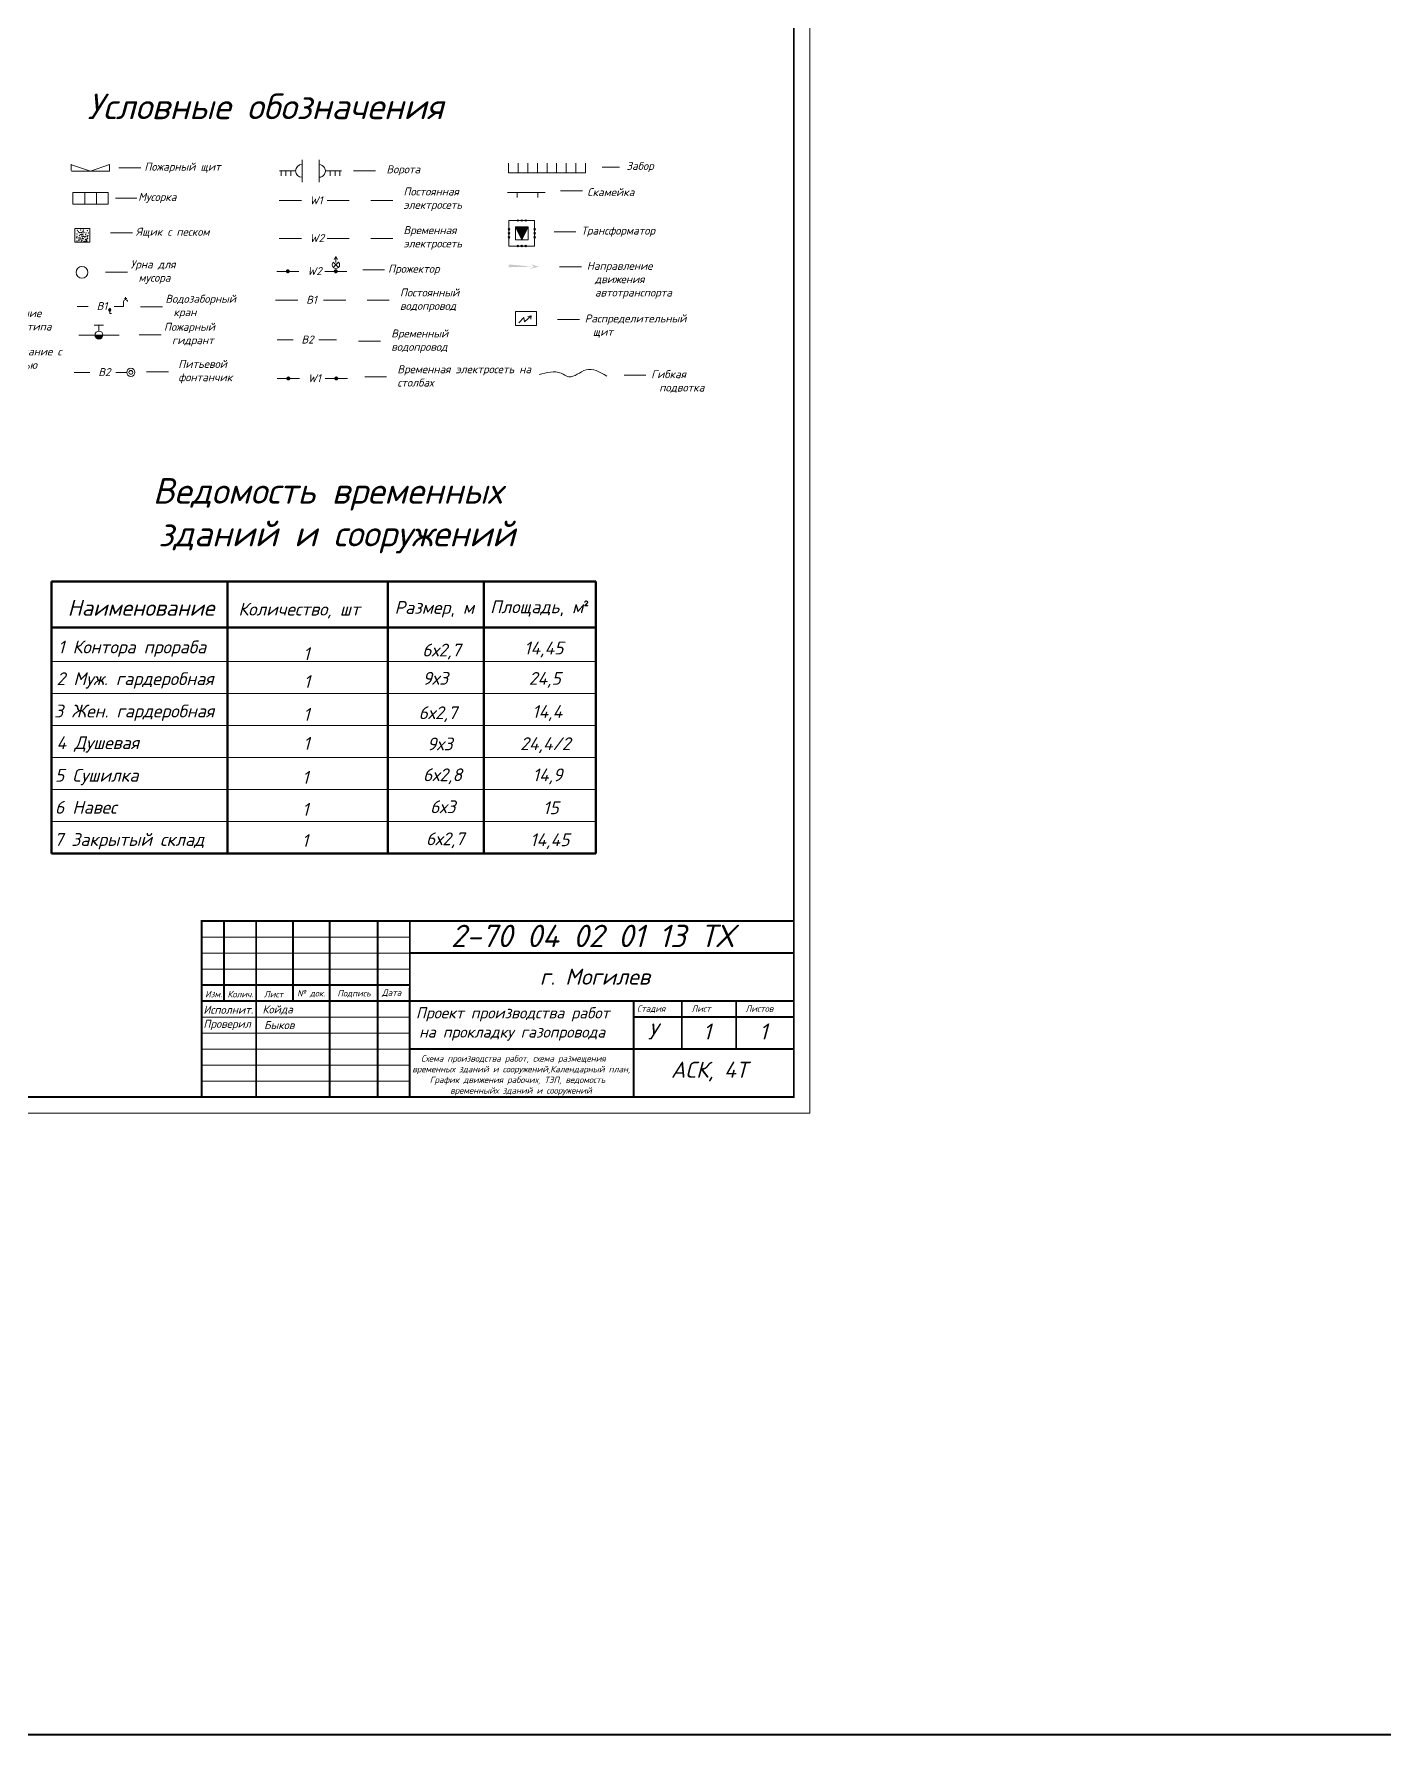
# Model space of a CAD drawing. Header units: millimetres. Extents: x 27137 to 30937, y -4667 to -569.
# Drawn here: x 28926 to 29348, y -4667 to -4136 of the extents above; entities that cross this region are included whole.
import ezdxf

# ---------------------------------------------------------------- set-up
doc = ezdxf.new("R2010")
doc.units = ezdxf.units.MM
doc.header["$LTSCALE"] = 0.4
doc.layers.add('Слой1', color=3, linetype='Continuous')
doc.styles.add('is', font='isocpeui.ttf', dxfattribs={"height": 3.5})
doc.styles.add('Isocpeur', font='isocpeui.ttf', dxfattribs={"height": 2.5})
doc.styles.get("Standard").update_dxf_attribs({"font": 'isocpeui.ttf', "height": 2.5})
doc.styles.add('группа', font='isocpeui.ttf')

msp = doc.modelspace()

# ---------------------------------------------------------------- hatches: boundary and pattern name
at = {"lineweight": 15}
h = msp.add_hatch(dxfattribs=at)
h.set_pattern_fill('ANGLE', color=256)
h.set_pattern_definition([(0, (25339.267, -5679.649), (0, 6.985), [5.08, -1.905]), (90, (25339.267, -5679.649), (-6.985, 4e-16), [5.08, -1.905])])
h.paths.add_polyline_path([(29078.3792, -4195.8393), (29076.3792, -4195.8393), (29078.3792, -4199.8393), (29078.3792, -4197.8393)])
h.paths.add_polyline_path([(29080.3792, -4195.8393), (29078.3792, -4195.8393), (29078.3792, -4197.8393), (29078.3792, -4199.8393)])
h = msp.add_hatch(color=256, dxfattribs=at)
h.dxf.hatch_style = 1
h.paths.add_polyline_path([(29078.3792, -4195.8393), (29076.3792, -4195.8393), (29078.3792, -4199.8393), (29078.3792, -4197.8393)])
h.paths.add_polyline_path([(29080.3792, -4195.8393), (29078.3792, -4195.8393), (29078.3792, -4197.8393), (29078.3792, -4199.8393)])
h = msp.add_hatch(color=256, dxfattribs=at)
h.dxf.hatch_style = 1
h.paths.add_polyline_path([(29004.6486, -4209.7171), (29005.2736, -4209.7171), (29005.8986, -4209.7171, -1)])
h.paths.add_polyline_path([(29005.2736, -4209.0921, -0.41421356), (29005.8986, -4209.7171), (29005.2736, -4209.7171)])
h = msp.add_hatch(color=256, dxfattribs=at)
h.dxf.hatch_style = 1
h.paths.add_polyline_path([(29005.2736, -4209.0921), (29005.2736, -4209.7171), (29004.6486, -4209.7171, -0.41421356)])
h = msp.add_hatch(color=256, dxfattribs=at)
h.dxf.hatch_style = 1
h.paths.add_polyline_path([(29019.628, -4209.7171), (29020.253, -4209.7171), (29020.878, -4209.7171, -1)])
h.paths.add_polyline_path([(29020.253, -4209.0921, -0.41421356), (29020.878, -4209.7171), (29020.253, -4209.7171)])
h = msp.add_hatch(color=256, dxfattribs=at)
h.dxf.hatch_style = 1
h.paths.add_polyline_path([(29020.253, -4209.0921), (29020.253, -4209.7171), (29019.628, -4209.7171, -0.41421356)])
h = msp.add_hatch(color=256, dxfattribs=at)
h.dxf.hatch_style = 1
h.paths.add_polyline_path([(29074.3524, -4207.5809), (29074.2833, -4208.4451), (29080.7182, -4208.3072, -1.41943739), (29080.724, -4208.2901, -0.70450448), (29080.7182, -4208.3072), (29082.0846, -4208.2946)])
h.paths.add_polyline_path([(29076.5677, -4208.3106, -1), (29076.5559, -4208.3256, -1)], flags=16)
h.paths.add_polyline_path([(29077.3943, -4208.1708, -1), (29077.3824, -4208.1859, -1)], flags=16)
h.paths.add_polyline_path([(29078.9599, -4208.2253, -1), (29078.948, -4208.2403, -1)], flags=16)
h.paths.add_polyline_path([(29081.2739, -4207.565), (29082.1017, -4208.3014), (29081.0523, -4208.973), (29083.7624, -4208.2466)])
h.paths.add_polyline_path([(29082.4289, -4208.5163, -1), (29082.4408, -4208.5012, -1)], flags=16)
h.paths.add_polyline_path([(29081.6096, -4207.8166, -1), (29081.6214, -4207.8017, -1)], flags=16)
msp.add_hatch(color=256, dxfattribs=at).paths.add_polyline_path([(28945.0382, -4229.6546), (28946.2754, -4229.6546), (28947.5125, -4229.6546, -1)])
h = msp.add_hatch(color=256, dxfattribs=at)
h.dxf.hatch_style = 1
h.paths.add_polyline_path([(29004.8221, -4243.1965), (29005.4471, -4243.1965), (29006.0721, -4243.1965, -1)])
h.paths.add_polyline_path([(29005.4471, -4242.5715, -0.41421356), (29006.0721, -4243.1965), (29005.4471, -4243.1965)])
h = msp.add_hatch(color=256, dxfattribs=at)
h.dxf.hatch_style = 1
h.paths.add_polyline_path([(29005.4471, -4242.5715), (29005.4471, -4243.1965), (29004.8221, -4243.1965, -0.41421356)])
h = msp.add_hatch(color=256, dxfattribs=at)
h.dxf.hatch_style = 1
h.paths.add_polyline_path([(29019.8015, -4243.1965), (29020.4265, -4243.1965), (29021.0515, -4243.1965, -1)])
h.paths.add_polyline_path([(29020.4265, -4242.5715, -0.41421356), (29021.0515, -4243.1965), (29020.4265, -4243.1965)])
h = msp.add_hatch(color=256, dxfattribs=at)
h.dxf.hatch_style = 1
h.paths.add_polyline_path([(29020.4265, -4242.5715), (29020.4265, -4243.1965), (29019.8015, -4243.1965, -0.41421356)])

# ---------------------------------------------------------------- linework, layer by layer
for p, q in [((28937.6233, -4178.2646), (28937.6233, -4176.2735)), ((28937.7318, -4176.4725), (28943.6544, -4178.4636)), ((28943.6544, -4178.4636), (28949.5771, -4176.3619)), ((28949.5771, -4178.4636), (28949.5771, -4176.3619)), ((28952.5222, -4177.3915), (28959.3738, -4177.3915)), ((29009.713, -4181.8449), (29009.713, -4174.8449)), ((29015.0598, -4174.8449), (29015.0598, -4181.8449)), ((29074.2716, -4178.9231), (29074.2716, -4175.9231)), ((29077.2716, -4178.9231), (29077.2716, -4175.9231)), ((29080.2716, -4178.9231), (29080.2716, -4175.9231)), ((29083.2716, -4178.9231), (29083.2716, -4175.9231)), ((29086.2716, -4178.9231), (29086.2716, -4175.9231)), ((29089.2716, -4178.9231), (29089.2716, -4175.9231)), ((29092.2716, -4178.9231), (29092.2716, -4175.9231)), ((29095.2716, -4178.9231), (29095.2716, -4175.9231)), ((29098.2716, -4178.9231), (29098.2716, -4175.9231)), ((29103.4652, -4177.1525), (29108.8906, -4177.1525)), ((28937.7318, -4178.4636), (28949.5771, -4178.4636)), ((29007.713, -4178.345), (29002.713, -4178.345)), ((29004.713, -4178.345), (29003.213, -4178.345)), ((29003.213, -4178.345), (29003.213, -4179.845)), ((29006.213, -4178.345), (29004.713, -4178.345)), ((29004.713, -4178.345), (29004.713, -4179.845)), ((29007.713, -4178.345), (29006.213, -4178.345)), ((29007.713, -4178.345), (29006.213, -4178.345)), ((29006.213, -4178.345), (29006.213, -4179.845)), ((29017.0598, -4178.3449), (29022.0598, -4178.3449)), ((29017.0598, -4178.3449), (29018.5598, -4178.3449)), ((29018.5598, -4178.3449), (29018.5598, -4179.8449)), ((29018.5598, -4178.3449), (29020.0598, -4178.3449)), ((29018.5598, -4179.8449), (29018.5598, -4179.8449)), ((29020.0598, -4178.3449), (29020.0598, -4179.8449)), ((29020.0598, -4178.3449), (29021.5598, -4178.3449)), ((29021.5598, -4178.3449), (29021.5598, -4179.8449)), ((29025.837, -4178.3449), (29032.6886, -4178.3449)), ((29074.2716, -4178.9231), (29098.2716, -4178.9231)), ((28951.403, -4186.8692), (28958.0819, -4186.8692)), ((29002.5632, -4187.634), (29009.5059, -4187.634)), ((29016.9514, -4186.3977), (29016.9514, -4186.3977)), ((29017.5425, -4187.634), (29024.4853, -4187.634)), ((29020.5425, -4187.634), (29020.5425, -4187.634)), ((29031.2095, -4187.634), (29038.061, -4187.634)), ((29085.7028, -4185.0456), (29073.8715, -4185.0456)), ((29076.9163, -4185.089), (29076.9163, -4186.6976)), ((29083.3539, -4185.089), (29083.3539, -4186.6805)), ((29090.4694, -4184.5432), (29097.3209, -4184.5432)), ((29076.9013, -4193.5893), (29077.4013, -4194.0893)), ((29077.4013, -4193.5893), (29076.9013, -4194.0893)), ((29078.1292, -4193.5893), (29078.6292, -4194.0893)), ((29078.6292, -4193.5893), (29078.1292, -4194.0893)), ((29079.3592, -4193.5893), (29079.8592, -4194.0893)), ((29079.8592, -4193.5893), (29079.3592, -4194.0893)), ((28949.8677, -4197.7321), (28956.7192, -4197.7321)), ((29016.9514, -4198.1976), (29016.9514, -4198.1976)), ((29074.1292, -4196.3593), (29074.6292, -4196.8593)), ((29074.6292, -4196.3593), (29074.1292, -4196.8593)), ((29074.1292, -4196.8593), (29074.1292, -4196.8593)), ((29074.1292, -4197.5893), (29074.6292, -4198.0893)), ((29074.6292, -4197.5893), (29074.1292, -4198.0893)), ((29074.1292, -4198.0893), (29074.1292, -4198.0893)), ((29074.1292, -4198.8193), (29074.6292, -4199.3193)), ((29074.6292, -4198.8193), (29074.1292, -4199.3193)), ((29074.3792, -4193.8393), (29082.3792, -4193.8393)), ((29074.3792, -4201.8393), (29074.3792, -4193.8393)), ((29074.3792, -4197.8393), (29074.3792, -4196.6093)), ((29074.3792, -4197.8393), (29074.3792, -4199.0693)), ((29076.3792, -4199.8393), (29076.3792, -4195.8393)), ((29076.3792, -4195.8393), (29078.3792, -4195.8393)), ((29078.3792, -4199.8393), (29076.3792, -4195.8393)), ((29076.3792, -4195.8393), (29078.3792, -4199.8393)), ((29078.3792, -4195.8393), (29080.3792, -4195.8393)), ((29078.3792, -4199.8393), (29080.3792, -4195.8393)), ((29080.3792, -4195.8393), (29080.3792, -4199.8393)), ((29082.1292, -4196.3593), (29082.6292, -4196.8593)), ((29082.6292, -4196.3593), (29082.1292, -4196.8593)), ((29082.1292, -4196.8593), (29082.1292, -4196.8593)), ((29082.1292, -4197.5893), (29082.6292, -4198.0893)), ((29082.6292, -4197.5893), (29082.1292, -4198.0893)), ((29082.1292, -4198.0893), (29082.1292, -4198.0893)), ((29082.1292, -4198.8193), (29082.6292, -4199.3193)), ((29082.6292, -4198.8193), (29082.1292, -4199.3193)), ((29082.3792, -4193.8393), (29082.3792, -4201.8393)), ((29088.4659, -4197.3639), (29095.3174, -4197.3639)), ((29002.5632, -4199.4339), (29009.5059, -4199.4339)), ((29017.5425, -4199.4339), (29024.4853, -4199.4339)), ((29020.5425, -4199.4339), (29020.5425, -4199.4339)), ((29031.2095, -4199.4339), (29038.061, -4199.4339)), ((29074.1292, -4199.3193), (29074.1292, -4199.3193)), ((29074.3792, -4199.0693), (29074.3792, -4199.0693)), ((29082.3792, -4201.8393), (29074.3792, -4201.8393)), ((29078.3792, -4199.8393), (29076.3792, -4199.8393)), ((29076.9013, -4201.5893), (29077.4013, -4202.0893)), ((29077.4013, -4201.5893), (29076.9013, -4202.0893)), ((29078.1292, -4201.5893), (29078.6292, -4202.0893)), ((29078.6292, -4201.5893), (29078.1292, -4202.0893)), ((29080.3792, -4199.8393), (29078.3792, -4199.8393)), ((29078.3792, -4201.8393), (29079.6092, -4201.8393)), ((29079.3592, -4201.5893), (29079.8592, -4202.0893)), ((29079.8592, -4201.5893), (29079.3592, -4202.0893)), ((29082.1292, -4199.3193), (29082.1292, -4199.3193)), ((29028.6856, -4209.2817), (29035.5371, -4209.2817)), ((29090.2189, -4208.3694), (29097.0704, -4208.3694)), ((28948.342, -4210.0211), (28955.1935, -4210.0211)), ((29001.8273, -4209.7328), (29008.7701, -4209.7328)), ((29016.8067, -4209.7328), (29023.7494, -4209.7328)), ((29001.4656, -4218.7047), (29008.4084, -4218.7047)), ((29016.445, -4218.7047), (29023.3878, -4218.7047)), ((29019.3646, -4218.7047), (29019.3646, -4218.7047)), ((29019.445, -4218.7047), (29019.445, -4218.7047)), ((29030.112, -4218.7047), (29036.9635, -4218.7047)), ((28939.4691, -4220.6752), (28942.9405, -4220.6752)), ((28950.9771, -4220.6752), (28953.9771, -4220.6752)), ((28953.8967, -4220.6752), (28953.8967, -4220.6752)), ((28953.9771, -4220.6752), (28953.9771, -4220.6752)), ((28959.2676, -4220.7796), (28966.1191, -4220.7796)), ((29089.5783, -4224.8231), (29096.4298, -4224.8231)), ((28939.996, -4229.6546), (28952.5548, -4229.6546)), ((28946.281, -4226.5857), (28944.8232, -4226.5857)), ((28946.281, -4228.4168), (28946.281, -4226.5857)), ((28947.7387, -4226.5857), (28946.281, -4226.5857)), ((28958.8059, -4229.5401), (28965.6575, -4229.5401)), ((29001.9933, -4231.1138), (29006.9263, -4231.1138)), ((29014.9629, -4231.1138), (29020.5433, -4231.1138)), ((29016.643, -4231.1138), (29016.643, -4231.1138)), ((29016.7234, -4231.1138), (29016.7234, -4231.1138)), ((29027.3903, -4231.5254), (29034.2418, -4231.5254)), ((28938.5254, -4241.295), (28943.4584, -4241.295)), ((28951.495, -4241.295), (28954.9664, -4241.295)), ((28961.1419, -4241.1439), (28967.9934, -4241.1439)), ((29002.0008, -4243.2121), (29008.9435, -4243.2121)), ((29016.9801, -4243.2121), (29023.9229, -4243.2121)), ((29029.3084, -4242.7002), (29036.1599, -4242.7002)), ((29110.3356, -4242.2275), (29117.1871, -4242.2275)), ((28986.4825, -4306.6683), (28941.4825, -4306.6683)), ((29036.4825, -4306.6683), (28986.4825, -4306.6683)), ((29066.4825, -4306.6683), (29036.4825, -4306.6683)), ((29101.4825, -4306.6683), (29066.4825, -4306.6683)), ((29101.4825, -4306.6683), (29101.4825, -4381.6683)), ((29101.4825, -4306.6683), (29101.4825, -4316.6683)), ((28986.4825, -4316.6683), (28986.4825, -4320.9818)), ((29101.4825, -4316.6683), (29101.4825, -4321.6683)), ((28931.4825, -4331.6683), (28941.4825, -4331.6683)), ((28941.4825, -4331.6683), (29101.4825, -4331.6683)), ((28931.4825, -4341.6683), (29101.4825, -4341.6683)), ((28931.4825, -4351.6683), (29101.4825, -4351.6683)), ((28931.4825, -4361.6683), (29101.4825, -4361.6683)), ((28931.4825, -4371.6683), (29101.4825, -4371.6683)), ((29101.4825, -4371.6683), (29101.4825, -4381.6683)), ((29101.4825, -4381.6683), (28931.4825, -4381.6683)), ((29101.4825, -4381.6683), (29101.4825, -4391.6683)), ((28978.3799, -4412.756), (29043.3799, -4412.756)), ((28978.3799, -4412.756), (28978.3799, -4467.756)), ((28978.3799, -4412.756), (29043.3799, -4412.756)), ((28978.3799, -4412.756), (28978.3799, -4467.756)), ((28985.3799, -4437.756), (28985.3799, -4412.756)), ((28985.3799, -4437.756), (28985.3799, -4412.756)), ((28995.3799, -4467.756), (28995.3799, -4412.756)), ((28995.3799, -4467.756), (28995.3799, -4412.756)), ((29006.8799, -4412.756), (29006.8799, -4437.756)), ((29006.8799, -4437.756), (29006.8799, -4412.756)), ((29006.8799, -4437.756), (29006.8799, -4412.756)), ((29018.3799, -4467.756), (29018.3799, -4412.756)), ((29018.3799, -4467.756), (29018.3799, -4412.756)), ((29033.3799, -4467.756), (29033.3799, -4412.756)), ((29033.3799, -4467.756), (29033.3799, -4412.756)), ((29043.3799, -4412.756), (29043.3799, -4467.756)), ((29043.3799, -4412.756), (29043.3799, -4467.756)), ((29043.4002, -4412.7635), (29163.3799, -4412.756)), ((29043.4002, -4412.7635), (29163.3799, -4412.756)), ((29043.4012, -4422.756), (29163.3808, -4422.7485)), ((29043.3799, -4437.756), (29163.3799, -4437.756)), ((29113.3799, -4467.756), (29113.3799, -4437.756)), ((29145.3799, -4452.7571), (29145.3799, -4437.756)), ((29163.3799, -4442.756), (29113.3799, -4442.756)), ((29043.4027, -4452.7635), (29163.3824, -4452.756))]:
    msp.add_line(p, q, dxfattribs=at)
at = {"lineweight": 15, "ltscale": 0.01}
for p, q in [((28953.9771, -4220.6752), (28953.9771, -4219.1829)), ((28954.5826, -4218.1696), (28954.2044, -4218.1696)), ((28954.2044, -4218.1696), (28954.5826, -4218.1696)), ((28954.5826, -4218.5775), (28954.5826, -4217.7618)), ((28954.5826, -4217.7618), (28954.5826, -4218.1696)), ((28954.5826, -4218.1696), (28954.9555, -4218.1696)), ((28949.294, -4221.8069), (28949.7279, -4221.2652)), ((28950.0262, -4221.8069), (28949.294, -4221.8069)), ((28949.294, -4221.8069), (28949.6737, -4222.2944)), ((28949.6737, -4222.2944), (28950.0262, -4221.8069)), ((28950.0262, -4221.8069), (28949.6737, -4222.2944)), ((28949.6737, -4222.2944), (28949.6737, -4222.8903)), ((28949.6737, -4222.8903), (28950.216, -4222.8903)), ((28949.7279, -4221.2652), (28950.0262, -4221.8069)), ((29083.0008, -4222.3141), (29076.4716, -4222.3141)), ((29076.4716, -4222.3141), (29083.0008, -4222.3141)), ((29076.4716, -4222.3141), (29076.4716, -4226.6996)), ((29077.4232, -4225.7993), (29079.0094, -4224.1246)), ((29079.0094, -4224.1246), (29079.1906, -4225.5277)), ((29079.1906, -4225.5277), (29081.3206, -4223.6719)), ((29081.3206, -4223.6719), (29080.2783, -4223.853)), ((29080.2783, -4223.853), (29081.3206, -4223.6719)), ((29081.3206, -4223.6719), (29081.1846, -4224.6677)), ((29083.0008, -4224.5068), (29083.0008, -4222.3141)), ((29083.0008, -4222.3141), (29083.0008, -4224.5068)), ((29083.0008, -4224.5068), (29083.0008, -4223.1288)), ((29083.0008, -4224.5068), (29083.0008, -4226.6996)), ((29083.0008, -4226.6996), (29083.0008, -4224.5068)), ((29083.0008, -4224.5068), (29083.0008, -4225.8849)), ((29083.0008, -4226.6996), (29076.4716, -4226.6996)), ((29076.4716, -4226.6996), (29083.0008, -4226.6996))]:
    msp.add_line(p, q, dxfattribs=at)
at = {"lineweight": 53, "ltscale": 0.5}
for p, q in [((28941.4825, -4306.6683), (28931.4825, -4306.6683)), ((28931.4825, -4306.6683), (28931.4825, -4348.8494)), ((29101.4825, -4306.6683), (28941.4825, -4306.6683)), ((28986.4825, -4306.6683), (28986.4825, -4320.9818)), ((29036.4825, -4306.6683), (29036.4825, -4320.9818)), ((29066.4825, -4306.6683), (29066.4825, -4320.9818)), ((29101.4825, -4321.6683), (29101.4825, -4306.6683)), ((28931.4825, -4320.9818), (29101.4825, -4320.9818)), ((28986.4825, -4320.9818), (28986.4825, -4381.6683)), ((28986.4825, -4320.9818), (28986.4825, -4391.6683)), ((29036.4825, -4320.9818), (29036.4825, -4381.6683)), ((29066.4825, -4320.9818), (29066.4825, -4381.6683)), ((29101.4825, -4316.6683), (29101.4825, -4391.6683)), ((28931.4825, -4321.6683), (28931.4825, -4331.6683)), ((28931.4825, -4331.6683), (28931.4825, -4341.6683)), ((29036.4825, -4331.6683), (29036.4825, -4391.6683)), ((29066.4825, -4331.6683), (29066.4825, -4391.6683)), ((28931.4825, -4341.6683), (28931.4825, -4351.6683)), ((28931.4825, -4351.6683), (28931.4825, -4361.6683)), ((28931.4825, -4361.6683), (28931.4825, -4371.6683)), ((28931.4825, -4381.6683), (28931.4825, -4371.6683)), ((28931.4825, -4391.6683), (28931.4825, -4381.6683)), ((29101.4825, -4391.6683), (28931.4825, -4391.6683))]:
    msp.add_line(p, q, dxfattribs=at)
at = {"color": 3, "lineweight": 15}
msp.add_line((29075.1602, -4412.7615), (29075.1602, -4412.756), dxfattribs=at)
at = {"color": 7, "lineweight": 15}
for p, q in [((28978.3799, -4417.756), (29043.3799, -4417.756)), ((28978.3799, -4422.756), (29043.3799, -4422.756)), ((28978.3799, -4427.756), (29043.3799, -4427.756)), ((28978.3799, -4432.756), (29043.3799, -4432.756)), ((28978.3799, -4437.756), (29043.3799, -4437.756)), ((29128.3799, -4447.7582), (29128.3799, -4437.7586)), ((28978.3799, -4442.756), (29043.3799, -4442.756)), ((28978.3799, -4447.756), (29043.3799, -4447.756)), ((28978.3799, -4452.756), (29043.3799, -4452.756)), ((28978.3799, -4457.756), (29043.3799, -4457.756)), ((28978.3799, -4462.756), (29043.3799, -4462.756))]:
    msp.add_line(p, q, dxfattribs=at)
at = {"color": 0, "lineweight": 15, "transparency": 33554687}
msp.add_line((29163.3799, -4437.756), (29163.3799, -4442.756), dxfattribs=at)
at = {"color": 1, "lineweight": 40, "ltscale": 0.5}
msp.add_lwpolyline([(28083.9133, -3604.0598), (30936.8803, -3604.0598), (30936.8803, -4667.0895), (28083.9133, -4667.0895)], close=True, dxfattribs=at)
at = {"color": 7, "lineweight": 15}
for points in [[(28327.3799, -4472.756), (29168.3799, -4472.756), (29168.3799, -3878.756), (28327.3799, -3878.756)], [(28347.3799, -4467.756), (29163.3799, -4467.756), (29163.3799, -3883.756), (28347.3799, -3883.756)]]:
    msp.add_lwpolyline(points, close=True, dxfattribs=at)
at = {"lineweight": 15, "const_width": 0.6}
for points in [[(28347.3799, -3883.756), (29163.3799, -3883.756), (29163.3799, -4467.756), (28347.3799, -4467.756)], [(28978.3799, -4467.756), (28978.3799, -4412.756), (29163.3799, -4412.756)], [(28985.3799, -4412.756), (28985.3799, -4437.756)], [(28995.3799, -4412.756), (28995.3799, -4467.756)], [(29006.8799, -4412.756), (29006.8799, -4437.756)], [(29018.3799, -4412.756), (29018.3799, -4467.756)], [(29033.3799, -4412.756), (29033.3799, -4467.756)], [(29043.4002, -4412.7635), (29043.3799, -4467.756)], [(29043.3799, -4422.7485), (29163.3799, -4422.7485)], [(28978.3799, -4432.756), (29043.3799, -4432.756)], [(28978.3799, -4437.756), (29043.3799, -4437.756)], [(29043.391, -4437.756), (29113.3799, -4437.756)], [(29113.3799, -4437.756), (29113.3799, -4467.756)], [(29113.3799, -4437.756), (29163.3799, -4437.756)], [(29128.3799, -4437.7586), (29128.3814, -4452.7582)], [(29145.3799, -4437.756), (29145.3799, -4452.7571)], [(29113.3799, -4442.756), (29163.3799, -4442.756)], [(29043.4027, -4452.7635), (29163.3799, -4452.756)]]:
    msp.add_lwpolyline(points, dxfattribs=at)
at = {"lineweight": 15}
for points in [[(28938.1482, -4185.068), (28941.8145, -4185.068), (28941.8145, -4188.7574), (28938.1482, -4188.7574)], [(28941.8145, -4185.068), (28945.4808, -4185.068), (28945.4808, -4188.7574), (28941.8145, -4188.7574)], [(28945.4808, -4185.068), (28949.1471, -4185.068), (28949.1471, -4188.7574), (28945.4808, -4188.7574)], [(28938.7771, -4196.3421), (28943.4375, -4196.3421), (28943.4375, -4200.6589), (28938.7771, -4200.6589)]]:
    msp.add_lwpolyline(points, close=True, dxfattribs=at)
for centre, radius in [((28940.9628, -4210.0451), 1.8346), ((28946.2754, -4229.6546), 1.2372)]:
    msp.add_circle(centre, radius, dxfattribs=at)
at = {"lineweight": 15, "ltscale": 0.01}
for radius in [1.2628, 0.5921]:
    msp.add_circle((28956.2292, -4241.295), radius, dxfattribs=at)
at = {"lineweight": 15}
for centre, start, end in [((29009.713, -4178.3449), 90.001718, 270.001718), ((29015.0598, -4178.3449), 270.001718, 90.001718)]:
    msp.add_arc(centre, 2, start, end, dxfattribs=at)
at = {"lineweight": 15, "ltscale": 0.01}
msp.add_arc((28954.5826, -4219.1829), 0.6055, 0, 180, dxfattribs=at)
at = {"lineweight": 15}
msp.add_spline([(29083.7679, -4242.0146), (29090.6766, -4241.5834), (29093.0514, -4242.6615), (29098.4488, -4240.5052), (29104.9256, -4242.4459)], degree=3, dxfattribs=at)
for p in [(28939.3612, -4198.7941), (28939.4354, -4198.0527), (28939.4849, -4196.9406), (28939.7817, -4197.4348), (28939.8064, -4197.3854), (28940.1774, -4198.6211), (28940.2764, -4197.682), (28940.4495, -4198.2257), (28940.5979, -4196.8417), (28940.6968, -4197.6078), (28940.8699, -4198.1515), (28940.9194, -4198.6458), (28940.9936, -4197.5337), (28941.2162, -4198.201), (28941.2162, -4198.7694), (28941.3151, -4197.2371), (28941.3151, -4198.0774), (28941.3151, -4198.8188), (28941.3399, -4196.8664), (28941.4635, -4198.8435), (28941.5872, -4197.5337), (28941.8098, -4198.9671), (28942.0324, -4198.8682), (28942.1066, -4198.2751), (28942.1808, -4197.7561), (28942.5023, -4198.6458), (28942.6012, -4196.99), (28942.8238, -4198.6211), (28942.9228, -4197.7314), (28939.287, -4199.1895), (28939.3612, -4200.3016), (28939.4602, -4199.2636), (28939.8806, -4199.9062), (28940.029, -4199.1648), (28940.0538, -4199.3625), (28940.0538, -4200.178), (28940.4, -4199.7826), (28940.4495, -4199.2636), (28940.771, -4200.2274), (28940.9441, -4200.0297), (28940.9689, -4199.6343), (28941.1173, -4199.3131), (28941.3893, -4199.5355), (28941.4141, -4199.486), (28941.5872, -4200.3263), (28941.9335, -4200.351), (28942.0324, -4199.7826), (28942.2302, -4199.8815), (28942.255, -4200.3263), (28942.2797, -4199.7332), (28942.3786, -4200.005), (28942.5765, -4200.2769), (28942.626, -4198.9918), (28942.6507, -4199.5355), (28942.7744, -4199.5108)]:
    msp.add_point(p, dxfattribs=at)
at = {"layer": 'Слой1', "color": 0, "lineweight": 15}
for p, q in [((29019.4551, -4208.5328), (29021.123, -4206.8649)), ((29019.4551, -4206.8649), (29021.123, -4208.5328)), ((29020.289, -4205.0994), (29019.7382, -4206.0479)), ((29020.289, -4205.0994), (29020.289, -4207.0146)), ((29020.289, -4205.0994), (29020.8399, -4206.0479))]:
    msp.add_line(p, q, dxfattribs=at)
msp.add_arc((29020.289, -4207.6989), 1.1793, 135, 45, dxfattribs=at)

# ---------------------------------------------------------------- texts
at = {"lineweight": 15}
for s, height, style, p in [('2-70 04 02 01 13 ТХ', 7, 'группа', (29056.2096, -4420.9085)), ('Исполнит.', 2.5, 'is', (28978.9062, -4441.7226)), ('Койда', 2.5, 'is', (28997.3505, -4441.6007))]:
    msp.add_text(s, height=height, dxfattribs=dict(at, style=style)).set_placement(p)
at = {"style": 'is'}
for s, height, p in [('г. Могилев', 5, (29084.0251, -4432.6464)), ('Проверил', 2.5, (28978.8962, -4446.1212)), ('Быков', 2.5, (28997.8671, -4446.4993))]:
    msp.add_text(s, height=height, dxfattribs=at).set_placement(p)
at = {"lineweight": 15}
for s, height, p in [('Изм.', 2, (28979.4364, -4436.5911)), ('Колич.', 2, (28986.4364, -4436.5911)), ('Лист', 2, (28997.8217, -4436.6115)), ('№ док.', 2, (29008.1631, -4436.3236)), ('Подпись', 2, (29020.7508, -4436.3236)), ('Дата', 2, (29034.7065, -4436.1234)), ('Стадия', 2, (29114.3817, -4441.1234)), ('Лист', 2, (29131.3844, -4441.1234)), ('Листов', 2, (29148.2779, -4441.1234)), ('У', 5, (29117.7511, -4449.7541)), ('1', 5, (29135.0228, -4449.7532)), ('1', 5, (29152.6364, -4449.7521)), ('АСК, 4Т ', 5, (29124.9889, -4461.7064))]:
    msp.add_text(s, height=height, dxfattribs=at).set_placement(p)
for s, p in [('Проект производства работ', (29045.3058, -4443.1765)), ('на прокладку газопровода', (29046.3069, -4449.1756))]:
    msp.add_text(s, height=3.5).set_placement(p)
at = {"lineweight": 15, "insert": (28942.6486, -4154.1858), "char_height": 8, "width": 190.853413, "attachment_point": 1, "style": 'Isocpeur'}
msp.add_mtext('Условные обозначения', dxfattribs=at)
at = {"lineweight": 15, "attachment_point": 1, "style": 'Isocpeur'}
for s, width, gutter_width, insert, char_height in [('\\pi-2.5235;Пожарный щит', 28.739258, 15, (28962.9781, -4175.7843), 2.5), ('Ворота', 24.88639, 12.5, (29036.0875, -4176.6004), 2.5), ('\\pi-2.5235;Забор', 20.043497, 15, (29113.6103, -4175.5341), 2.5), ('\\pi-2.5235;Мусорка', 20.043497, 15, (28961.0427, -4185.2473), 2.5), ('W1', 5.834048, 12.5, (29012.1164, -4186.303), 2.5), ('Постоянная\\Pэлектросеть ', 44.122123, 12.5, (29041.4096, -4183.5352), 2.5), ('\\pi-2.5235;Скамейка', 20.043497, 15, (29101.3595, -4183.725), 2.5), ('\\pi-2.5235;Ящик с песком', 20.043497, 15, (28960.3235, -4196.1249), 2.5), ('W2', 5.834048, 12.5, (29012.1164, -4198.1028), 2.5), ('Временная\\Pэлектросеть ', 44.122123, 12.5, (29041.4096, -4195.6034), 2.5), ('\\pi-2.5235;Трансформатор', 20.043497, 15, (29099.4643, -4195.7566), 2.5), ('\\pi-2.5235;Урна для мусора', 20.043497, 15, (28958.6258, -4206.3074), 2.5), ('W2', 5.834048, 12.5, (29011.3805, -4208.4017), 2.5), ('\\pi-2.5235;Прожектор', 20.043497, 15, (29039.1414, -4207.6744), 2.5), ('\\pi-2.5235;{\\fISOCPEUR|b0|i1|c204|p34;Направление движения автотранспорта}', 20.043497, 15, (29101.2173, -4206.7622), 2.5), ('В1', 5.834048, 12.5, (28945.551, -4219.3442), 2.5), ('\\pi-2.5235;{\\fISOCPEUR|b0|i1|c204|p34;Водозаборный кран}', 20.043497, 15, (28969.5515, -4217.0659), 2.5), ('В1', 5.834048, 12.5, (29011.0189, -4217.3737), 2.5), ('Постоянный \\Pводопровод', 44.122123, 12.5, (29040.3121, -4215.1004), 2.5), ('Временное здание контейнерного типа', 39.075271, 15, (28899.2124, -4221.5525), 2.5), ('\\pi-2.5235;{\\fISOCPEUR|b0|i1|c204|p34;Распределительный щит}', 20.043497, 15, (29100.5767, -4223.2159), 2.5), ('\\pi-2.5235;{\\fISOCPEUR|b0|i1|c204|p34;Пожарный гидрант}', 23.944939, 15, (28969.0898, -4225.8264), 2.5), ('В2', 5.834048, 12.5, (29009.5367, -4229.7828), 2.5), ('Временный \\Pводопровод', 44.122123, 12.5, (29037.5904, -4227.9034), 2.5), ('Временное здание с ходовой частью', 33.991613, 15, (28902.6468, -4233.5263), 2.5), ('В2', 5.834048, 12.5, (28946.0688, -4239.964), 2.5), ('Питьевой\\Pфонтанчик', 18.473661, 12.5, (28971.0549, -4237.4131), 2.5), ('Временная электросеть на столбах', 44.122123, 12.5, (29039.5085, -4239.0782), 2.5), ('\\pi-2.5235;{\\fISOCPEUR|b0|i1|c204|p34;Гибкая подвотка}', 20.043497, 15, (29121.334, -4240.6203), 2.5), ('W1', 5.834048, 12.5, (29011.554, -4241.8811), 2.5), ('\\pi33.16787;Ведомость временных\\P\\pi34.85424;зданий и сооружений', 165.311504, 12.5, (28929.9338, -4274.3419), 8), ('1 Контора прораба', 50.48876, 12.5, (28933.4802, -4325.1092), 4), ('\\pi11.9664;6{\\fISOCPEUR|b0|i1|c204|p34;х}2,7', 22.812335, 12.5, (29035.3117, -4326.0714), 4), ('\\pi5.29859;14,45', 22.812335, 12.5, (29073.8124, -4325.4338), 4), ('\\pi10.68041;1', 22.812335, 12.5, (28999.3993, -4327.2051), 4), ('2 Муж. гардеробная', 57.508588, 12.5, (28933.0101, -4335.0263), 4), ('\\pi10.68041;1', 22.812335, 12.5, (28999.5844, -4335.9143), 4), ('\\pi11.7588;9{\\fISOCPEUR|b0|i1|c204|p34;х}3', 22.812335, 12.5, (29035.6221, -4334.8947), 4), ('\\pi6.1698;24,5', 22.812335, 12.5, (29074.4019, -4334.9275), 4), ('3 Жен. гардеробная', 57.508588, 12.5, (28932.2873, -4345.128), 4), ('\\pi10.68041;1', 22.812335, 12.5, (28999.4215, -4346.1578), 4), ('\\pi7.34935;6х2,7', 22.812335, 12.5, (29038.7913, -4345.6636), 4), ('\\pi7.01829;14,4', 22.812335, 12.5, (29074.6216, -4345.2961), 4), ('4 Душевая', 50.48876, 12.5, (28933.0101, -4355.0263), 4), ('\\pi10.68041;1', 22.812335, 12.5, (28999.4303, -4355.2141), 4), ('\\pi10.3088; 9{\\fISOCPEUR|b0|i1|c204|p34;х}3', 22.812335, 12.5, (29035.9406, -4355.4112), 4), ('\\pi3.05011;24,4/2', 22.812335, 12.5, (29074.8425, -4355.3329), 4), ('5 Сушилка', 50.48876, 12.5, (28932.5107, -4365.2119), 4), ('\\pi10.68041;1', 22.812335, 12.5, (28999.0864, -4365.8651), 4), ('\\pi14.024;6{\\fISOCPEUR|b0|i1|c204|p34;х}2,8', 22.812335, 12.5, (29033.4775, -4365.0506), 4), ('\\pi6.94405;14,9', 22.812335, 12.5, (29074.8435, -4365.0755), 4), ('6 Навес', 50.48876, 12.5, (28932.5107, -4375.2119), 4), ('\\pi10.68041;1', 22.812335, 12.5, (28999.0864, -4375.8651), 4), ('\\pi8.76507;6х3', 22.812335, 12.5, (29040.9795, -4375.0506), 4), ('\\pi9.33496;15', 22.812335, 12.5, (29075.6898, -4375.3609), 4), ('7 Закрытый склад', 50.48876, 12.5, (28932.2873, -4385.2722), 4), ('\\pi10.68041;1', 22.812335, 12.5, (28998.9718, -4385.5999), 4), ('\\pi7.34935;6х2,7', 22.812335, 12.5, (29041.0783, -4385.0606), 4), ('\\pi5.29859;14,45', 22.812335, 12.5, (29075.6898, -4385.3609), 4)]:
    msp.add_mtext_dynamic_manual_height_columns(s, width=width, gutter_width=gutter_width, heights=[0], dxfattribs=dict(at, insert=insert, char_height=char_height))
at = {"lineweight": 15, "attachment_point": 1}
for s, width, insert, char_height in [('{\\fISOCPEUR|b1|i1|c204|p34;Наименование}', 44.444634, (28936.4746, -4312.3761), 5), ('{\\fISOCPEUR|b1|i1|c204|p34;Количество\\fISOCPEUR|b1|i1|c0|p34;, \\fISOCPEUR|b1|i1|c204|p34;шт}', 44.444634, (28989.8412, -4313.289), 4), ('{\\fISOCPEUR|b1|i1|c204|p34;Размер\\fISOCPEUR|b1|i0|c0|p34;, \\fISOCPEUR|b1|i1|c204|p34;м}', 32.784479, (29038.6257, -4312.7639), 4), ('{\\fISOCPEUR|b1|i1|c204|p34;Площадь\\fISOCPEUR|b0|i0|c0|p34;, \\fISOCPEUR|b1|i1|c204|p34;м\\fISOCPEUR|b0|i0|c0|p34;²}', 32.784479, (29068.4886, -4312.5633), 4)]:
    msp.add_mtext_dynamic_manual_height_columns(s, width=width, gutter_width=12.5, heights=[0], dxfattribs=dict(at, insert=insert, char_height=char_height))
at = {"insert": (29042.732, -4454.6931), "char_height": 2, "attachment_point": 1}
msp.add_mtext_dynamic_manual_height_columns('\\pi4.18414;Схема производства работ, схема размещения \\P\\pi1.44096;временных зданий и сооружений,Календарный план, \\P\\pi6.8902;График движения рабочих, ТЭП, ведомость \\P\\pi13.29172;временныйх зданий и сооружений', width=69.987984, gutter_width=12.5, heights=[0], dxfattribs=at)

doc.saveas('drawing.dxf')
